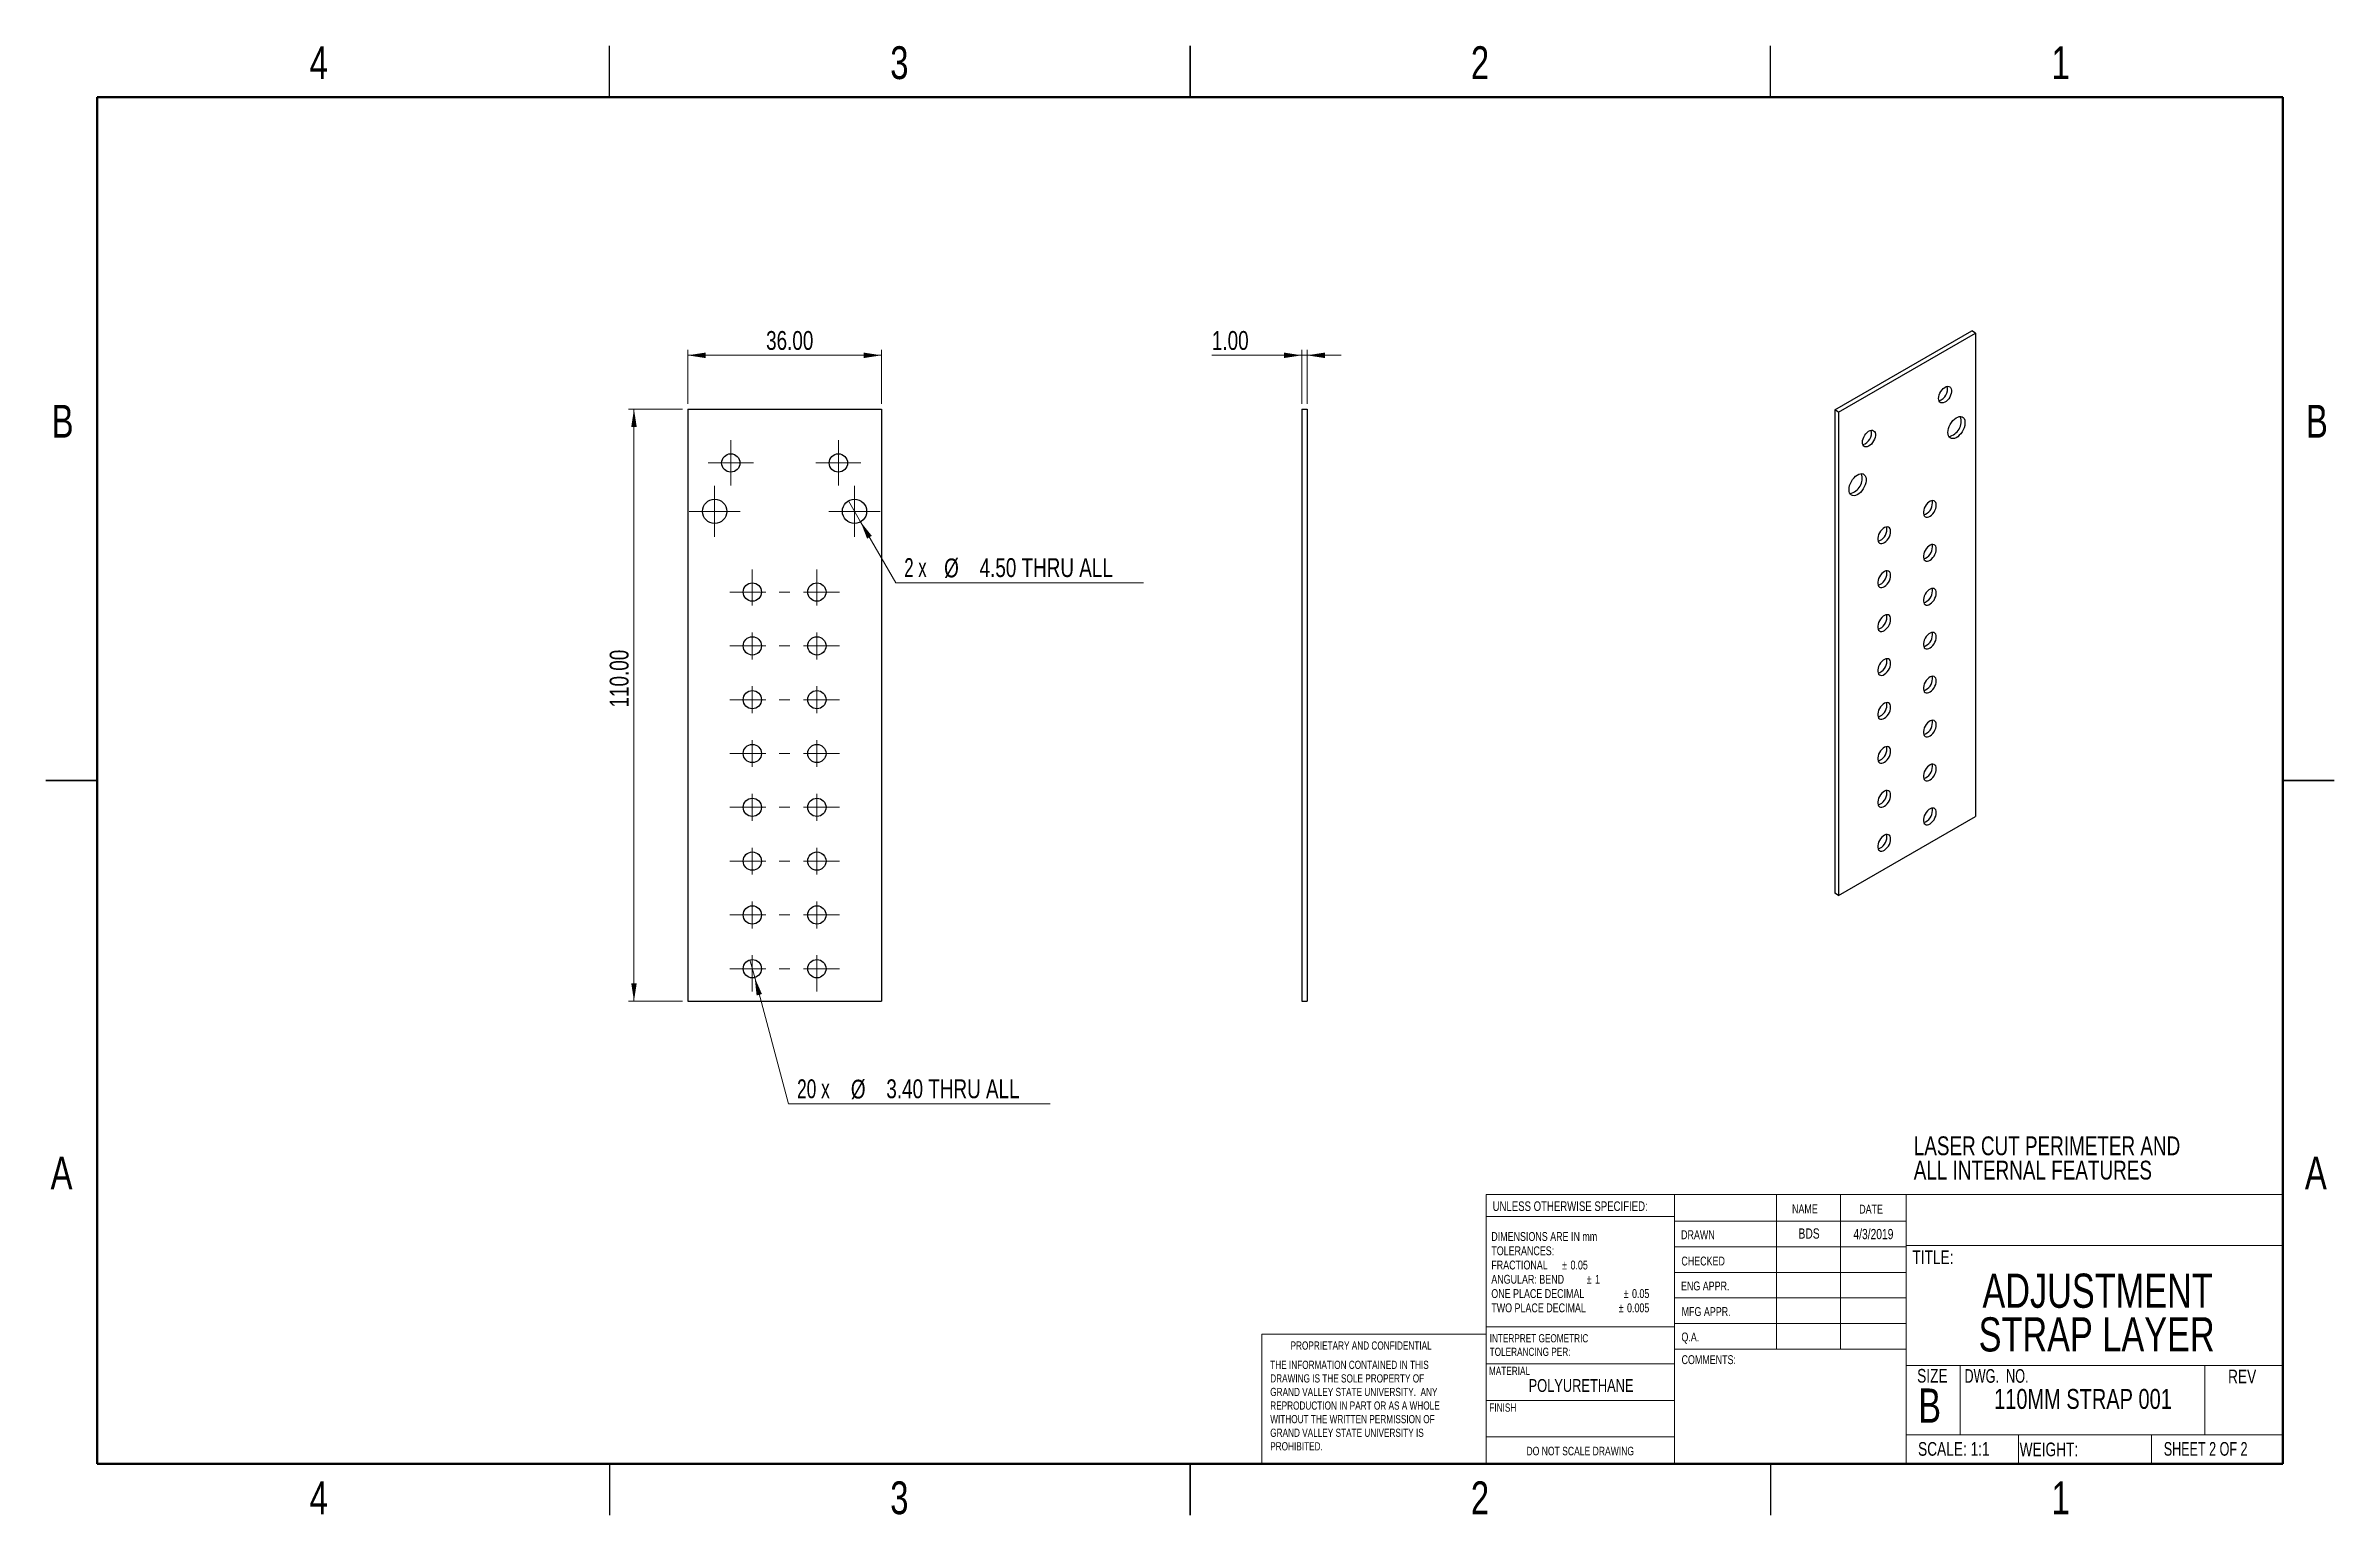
# Paper-space layout 'Sheet2' of a CAD drawing. Header units: millimetres. Extents: x 3 to 429, y 3 to 276.
import ezdxf

# ---------------------------------------------------------------- set-up
doc = ezdxf.new("R2010")
doc.units = ezdxf.units.MM
doc.linetypes.add('CENTERX2', pattern=[20.32, 12.7, -2.54, 2.54, -2.54])
doc.styles.add('SLDTEXTSTYLE0', font='TXT', dxfattribs={"width": 0.75})
doc.styles.add('SLDTEXTSTYLE1', font='TXT', dxfattribs={"width": 0.6875})
doc.styles.add('SLDTEXTSTYLE2', font='TXT', dxfattribs={"width": 0.694444})
doc.styles.add('SLDTEXTSTYLE3', font='TXT', dxfattribs={"width": 0.666667})
doc.dimstyles.new('SLDDIMSTYLE0', dxfattribs={"dimtxt": 3.5, "dimasz": 3.302, "dimexe": 0, "dimexo": 0.0625, "dimgap": 0.875, "dimtad": 1, "dimrnd": 1e-09, "dimzin": 4, "dimdsep": 46, "dimtxsty": 'SLDTEXTSTYLE0', "dimsah": 1, "dimcen": 0.09, "dimadec": 0, "dimazin": 1, "dimtfac": 1, "dimtofl": 0, "dimtmove": 0, "dimatfit": 3, "dimfxl": 1, "dimfrac": 2, "dimtolj": 1, "dimtzin": 12, "dimarcsym": 0})
doc.dimstyles.new('SLDDIMSTYLE1', dxfattribs={"dimtxt": 3.5, "dimasz": 3.302, "dimexe": 0, "dimexo": 0.0625, "dimgap": 0.875, "dimtad": 1, "dimrnd": 1e-09, "dimzin": 4, "dimdsep": 46, "dimtxsty": 'SLDTEXTSTYLE0', "dimsah": 1, "dimcen": 0.09, "dimadec": 0, "dimazin": 1, "dimtfac": 1, "dimtmove": 0, "dimatfit": 0, "dimfxl": 1, "dimfrac": 2, "dimtolj": 1, "dimtzin": 12, "dimarcsym": 0})
doc.dimstyles.new('SLDDIMSTYLE3', dxfattribs={"dimtxt": 3.5, "dimasz": 3.302, "dimexe": 0, "dimexo": 0.0625, "dimgap": 0.875, "dimtad": 0, "dimtih": 1, "dimtoh": 1, "dimrnd": 1e-09, "dimzin": 4, "dimdsep": 46, "dimtxsty": 'SLDTEXTSTYLE0', "dimblk1": 'NONE', "dimsah": 1, "dimcen": 0, "dimadec": 0, "dimazin": 1, "dimtfac": 1, "dimtmove": 0, "dimatfit": 3, "dimldrblk": 'NONE', "dimfxl": 1, "dimfrac": 2, "dimtolj": 1, "dimtzin": 12, "dimarcsym": 0})

# ---------------------------------------------------------------- blocks, each defined once
blk = doc.blocks.new('SW_NOTE_5')
at = {"color": 0, "linetype": 'Continuous', "lineweight": 0, "char_height": 3.5, "attachment_point": 1, "style": 'SLDTEXTSTYLE0'}
for s, insert in [('LASER CUT PERIMETER AND', (0, 4.51)), ('ALL INTERNAL FEATURES', (0, -0.01))]:
    blk.add_mtext(s, dxfattribs=dict(at, insert=insert))
blk = doc.blocks.new('SW_NOTE_6')
at = {"color": 0, "linetype": 'Continuous', "lineweight": 0, "char_height": 6.35, "attachment_point": 2, "style": 'SLDTEXTSTYLE0'}
for s, insert in [('ADJUSTMENT', (25.4, 8.19)), ('STRAP LAYER', (25.23, 0.07))]:
    blk.add_mtext(s, dxfattribs=dict(at, insert=insert))
blk = doc.blocks.new('SW_NOTE_7')
at = {"color": 0, "linetype": 'Continuous', "lineweight": 0, "char_height": 1.524, "attachment_point": 1, "style": 'SLDTEXTSTYLE0'}
for s, insert in [('INTERPRET GEOMETRIC', (0, 1.96)), ('TOLERANCING PER:', (0, -0.56))]:
    blk.add_mtext(s, dxfattribs=dict(at, insert=insert))
blk = doc.blocks.new('SW_NOTE_8')
at = {"color": 0, "linetype": 'Continuous', "lineweight": 0, "attachment_point": 1, "style": 'SLDTEXTSTYLE0'}
for s, insert, char_height in [('DIMENSIONS ARE IN mm', (0, 2.13), 1.651), ('TOLERANCES:', (0, -0.52), 1.651), ('FRACTIONAL', (0, -3.17), 1.651), ('%%p', (13.15, -3.17), 1.651), ('0.05', (14.72, -3.17), 1.651), ('ANGULAR: BEND', (0, -5.82), 1.651), ('ONE PLACE DECIMAL', (0, -8.48), 1.651), ('%%p', (17.71, -5.82), 1.651), ('1', (19.28, -5.82), 1.65), ('0.05', (26.16, -8.48), 1.651), ('TWO PLACE DECIMAL', (0, -11.13), 1.651), ('%%p', (23.66, -11.13), 1.651), ('%%p', (24.59, -8.48), 1.651), ('0.005', (25.23, -11.13), 1.651)]:
    blk.add_mtext(s, dxfattribs=dict(at, insert=insert, char_height=char_height))
blk = doc.blocks.new('SW_NOTE_9')
at = {"color": 0, "linetype": 'Continuous', "lineweight": 0, "char_height": 1.524, "attachment_point": 1, "style": 'SLDTEXTSTYLE0'}
for s, insert in [('THE INFORMATION CONTAINED IN THIS', (0, 1.96)), ('GRAND VALLEY STATE UNIVERSITY.  ANY', (0, -3.08)), ('DRAWING IS THE SOLE PROPERTY OF', (0, -0.56)), ('WITHOUT THE WRITTEN PERMISSION OF', (0, -8.13)), ('REPRODUCTION IN PART OR AS A WHOLE', (0, -5.61)), ('GRAND VALLEY STATE UNIVERSITY IS', (0, -10.66)), ('PROHIBITED.', (0, -13.18))]:
    blk.add_mtext(s, dxfattribs=dict(at, insert=insert))
blk = doc.blocks.new('_D_3')
at = {"color": 7, "linetype": 'Continuous', "lineweight": 18}
for p, q in [((134.09, 106.37), (134.97, 103.09)), ((134.97, 103.09), (141.26, 79.6)), ((141.26, 79.6), (189.89, 79.6))]:
    blk.add_line(p, q, dxfattribs=at)
blk.add_solid([(134.97, 103.09), (135.33, 99.77), (136.32, 100.03)], dxfattribs=at)
at = {"color": 7, "linetype": 'Continuous', "lineweight": 18, "char_height": 3.5, "attachment_point": 1}
for s, insert, style in [('20 x', (142.85, 84.17), 'SLDTEXTSTYLE1'), ('%%c', (152.85, 84.11), 'SLDTEXTSTYLE0'), ('3.40 THRU ALL', (159.44, 84.17), 'SLDTEXTSTYLE0')]:
    blk.add_mtext(s, dxfattribs=dict(at, insert=insert, style=style))
blk = doc.blocks.new('_NONE')
blk = doc.blocks.new('_D_4')
at = {"color": 7, "linetype": 'Continuous', "lineweight": 18}
for p, q in [((152.41, 191.68), (154.66, 187.78)), ((154.66, 187.78), (161.19, 176.46)), ((161.19, 176.46), (207.23, 176.46))]:
    blk.add_line(p, q, dxfattribs=at)
blk.add_solid([(154.66, 187.78), (155.87, 184.67), (156.75, 185.18)], dxfattribs=at)
at = {"color": 7, "linetype": 'Continuous', "lineweight": 18, "char_height": 3.5, "attachment_point": 1}
for s, insert, style in [('2 x', (162.78, 181.03), 'SLDTEXTSTYLE3'), ('%%c', (170.19, 180.97), 'SLDTEXTSTYLE0'), ('4.50 THRU ALL', (176.78, 181.03), 'SLDTEXTSTYLE0')]:
    blk.add_mtext(s, dxfattribs=dict(at, insert=insert, style=style))
blk = doc.blocks.new('_D_5')
at = {"color": 7, "linetype": 'Continuous', "lineweight": 18}
for p, q in [((121.53, 208.73), (111.53, 208.73)), ((112.53, 208.73), (112.53, 98.73)), ((121.53, 98.73), (111.53, 98.73))]:
    blk.add_line(p, q, dxfattribs=at)
for points in [[(112.53, 208.73), (112.02, 205.43), (113.04, 205.43)], [(112.53, 98.73), (113.04, 102.03), (112.02, 102.03)]]:
    blk.add_solid(points, dxfattribs=at)
at = {"color": 7, "linetype": 'Continuous', "lineweight": 18, "insert": (108.02, 153.28), "char_height": 3.5, "attachment_point": 1, "rotation": 90, "style": 'SLDTEXTSTYLE0'}
blk.add_mtext('110.00', dxfattribs=at)
blk = doc.blocks.new('_D_6')
at = {"color": 7, "linetype": 'Continuous', "lineweight": 18}
for p, q in [((122.53, 209.73), (122.53, 219.73)), ((122.53, 218.73), (158.53, 218.73)), ((158.53, 209.73), (158.53, 219.73))]:
    blk.add_line(p, q, dxfattribs=at)
for points in [[(122.53, 218.73), (125.83, 218.22), (125.83, 219.24)], [(158.53, 218.73), (155.23, 219.24), (155.23, 218.22)]]:
    blk.add_solid(points, dxfattribs=at)
at = {"color": 7, "linetype": 'Continuous', "lineweight": 18, "insert": (137.09, 223.24), "char_height": 3.5, "attachment_point": 1, "style": 'SLDTEXTSTYLE0'}
blk.add_mtext('36.00', dxfattribs=at)
blk = doc.blocks.new('SW_CENTERMARKSYMBOL_0')
at = {"color": 0, "linetype": 'Continuous', "lineweight": 0}
for p, q in [((-2.5, 0), (-4.2, 0)), ((0, 0), (-2.5, 0)), ((0, 2.5), (0, 4.2)), ((0, 0), (0, 2.5)), ((0, 0), (0, -2.5)), ((0, 0), (2.5, 0)), ((12, 0), (9.5, 0)), ((12, 2.5), (12, 4.2)), ((12, 0), (12, 2.5)), ((12, 0), (12, -2.5)), ((12, 0), (14.5, 0)), ((14.5, 0), (16.2, 0)), ((0, -10), (0, -7.5)), ((12, -10), (12, -7.5)), ((-2.5, -10), (-4.2, -10)), ((0, -10), (-2.5, -10)), ((0, -10), (0, -12.5)), ((0, -10), (2.5, -10)), ((12, -10), (9.5, -10)), ((12, -10), (12, -12.5)), ((12, -10), (14.5, -10)), ((14.5, -10), (16.2, -10)), ((-2.5, -20), (-4.2, -20)), ((0, -20), (-2.5, -20)), ((0, -20), (0, -17.5)), ((0, -20), (0, -22.5)), ((0, -20), (2.5, -20)), ((12, -20), (9.5, -20)), ((12, -20), (12, -17.5)), ((12, -20), (12, -22.5)), ((12, -20), (14.5, -20)), ((14.5, -20), (16.2, -20)), ((0, -30), (0, -27.5)), ((12, -30), (12, -27.5)), ((-2.5, -30), (-4.2, -30)), ((0, -30), (-2.5, -30)), ((0, -30), (0, -32.5)), ((0, -30), (2.5, -30)), ((12, -30), (9.5, -30)), ((12, -30), (12, -32.5)), ((12, -30), (14.5, -30)), ((14.5, -30), (16.2, -30)), ((0, -40), (0, -37.5)), ((12, -40), (12, -37.5)), ((-2.5, -40), (-4.2, -40)), ((0, -40), (-2.5, -40)), ((0, -40), (0, -42.5)), ((0, -40), (2.5, -40)), ((12, -40), (9.5, -40)), ((12, -40), (12, -42.5)), ((12, -40), (14.5, -40)), ((14.5, -40), (16.2, -40)), ((-2.5, -50), (-4.2, -50)), ((0, -50), (-2.5, -50)), ((0, -50), (0, -47.5)), ((0, -50), (0, -52.5)), ((0, -50), (2.5, -50)), ((12, -50), (9.5, -50)), ((12, -50), (12, -47.5)), ((12, -50), (12, -52.5)), ((12, -50), (14.5, -50)), ((14.5, -50), (16.2, -50)), ((0, -60), (0, -57.5)), ((12, -60), (12, -57.5)), ((-2.5, -60), (-4.2, -60)), ((0, -60), (-2.5, -60)), ((0, -60), (0, -62.5)), ((0, -60), (2.5, -60)), ((12, -60), (9.5, -60)), ((12, -60), (12, -62.5)), ((12, -60), (14.5, -60)), ((14.5, -60), (16.2, -60)), ((0, -70), (0, -67.5)), ((12, -70), (12, -67.5)), ((-2.5, -70), (-4.2, -70)), ((0, -70), (-2.5, -70)), ((0, -70), (0, -72.5)), ((0, -70), (2.5, -70)), ((12, -70), (9.5, -70)), ((12, -70), (12, -72.5)), ((12, -70), (14.5, -70)), ((14.5, -70), (16.2, -70)), ((0, -72.5), (0, -74.2)), ((12, -72.5), (12, -74.2))]:
    blk.add_line(p, q, dxfattribs=at)
at = {"color": 0, "linetype": 'CENTERX2', "lineweight": 0}
for p, q in [((5, 0), (7, 0)), ((5, -10), (7, -10)), ((5, -20), (7, -20)), ((5, -30), (7, -30)), ((5, -40), (7, -40)), ((5, -50), (7, -50)), ((5, -60), (7, -60)), ((5, -70), (7, -70))]:
    blk.add_line(p, q, dxfattribs=at)
blk = doc.blocks.new('SW_CENTERMARKSYMBOL_1')
at = {"color": 0, "linetype": 'Continuous', "lineweight": 0}
for p, q in [((-2.5, 0), (-4.2, 0)), ((0, 0), (-2.5, 0)), ((0, 2.5), (0, 4.2)), ((0, 0), (0, 2.5)), ((0, 0), (0, -2.5)), ((0, 0), (2.5, 0)), ((2.5, 0), (4.2, 0)), ((0, -2.5), (0, -4.2))]:
    blk.add_line(p, q, dxfattribs=at)
blk = doc.blocks.new('SW_CENTERMARKSYMBOL_2')
at = {"color": 0, "linetype": 'Continuous', "lineweight": 0}
for p, q in [((-2.5, 0), (-4.2, 0)), ((0, 0), (-2.5, 0)), ((0, 2.5), (0, 4.2)), ((0, 0), (0, 2.5)), ((0, 0), (0, -2.5)), ((0, 0), (2.5, 0)), ((2.5, 0), (4.2, 0)), ((0, -2.5), (0, -4.2))]:
    blk.add_line(p, q, dxfattribs=at)
blk = doc.blocks.new('SW_CENTERMARKSYMBOL_3')
at = {"color": 0, "linetype": 'Continuous', "lineweight": 0}
for p, q in [((0, 2.5), (0, 4.75)), ((-2.5, 0), (-4.75, 0)), ((0, 0), (-2.5, 0)), ((0, 0), (0, 2.5)), ((0, 0), (0, -2.5)), ((0, 0), (2.5, 0)), ((2.5, 0), (4.75, 0)), ((0, -2.5), (0, -4.75))]:
    blk.add_line(p, q, dxfattribs=at)
blk = doc.blocks.new('SW_CENTERMARKSYMBOL_4')
at = {"color": 0, "linetype": 'Continuous', "lineweight": 0}
for p, q in [((0, 2.5), (0, 4.75)), ((-2.5, 0), (-4.75, 0)), ((0, 0), (-2.5, 0)), ((0, 0), (0, 2.5)), ((0, 0), (0, -2.5)), ((0, 0), (2.5, 0)), ((2.5, 0), (4.75, 0)), ((0, -2.5), (0, -4.75))]:
    blk.add_line(p, q, dxfattribs=at)
blk = doc.blocks.new('_D_7')
at = {"color": 7, "linetype": 'Continuous', "lineweight": 18}
for p, q in [((236.67, 218.73), (219.97, 218.73)), ((236.67, 209.73), (236.67, 219.73)), ((236.67, 218.73), (237.67, 218.73)), ((237.67, 209.73), (237.67, 219.73)), ((237.67, 218.73), (244.02, 218.73))]:
    blk.add_line(p, q, dxfattribs=at)
for points in [[(236.67, 218.73), (233.36, 219.24), (233.36, 218.22)], [(237.67, 218.73), (240.97, 218.22), (240.97, 219.24)]]:
    blk.add_solid(points, dxfattribs=at)
at = {"color": 7, "linetype": 'Continuous', "lineweight": 18, "insert": (219.97, 223.24), "char_height": 3.5, "attachment_point": 1, "style": 'SLDTEXTSTYLE0'}
blk.add_mtext('1.00', dxfattribs=at)

psp = doc.layouts.new('Sheet2')

# ---------------------------------------------------------------- linework, layer by layer
at = {"color": 7, "linetype": 'Continuous', "lineweight": 25}
for p, q in [((107.95, 266.7), (107.95, 276.225)), ((215.9, 276.225), (215.9, 266.7)), ((215.9, 266.7), (215.9, 276.225)), ((323.85, 266.7), (323.85, 276.225)), ((335.765, 208.569), (361.221, 223.264)), ((336.472, 208.161), (361.928, 222.856)), ((361.928, 222.856), (361.221, 223.264)), ((361.928, 222.856), (361.928, 133.037)), ((122.53, 208.732), (122.53, 98.732)), ((122.53, 208.732), (158.53, 208.732)), ((158.53, 208.732), (158.53, 98.732)), ((236.666, 208.732), (236.666, 98.732)), ((236.666, 208.732), (237.666, 208.732)), ((237.666, 208.732), (237.666, 98.732)), ((336.472, 208.161), (335.765, 208.569)), ((335.765, 208.569), (335.765, 118.749)), ((336.472, 208.161), (336.472, 118.341)), ((3.175, 139.7), (12.7, 139.7)), ((12.7, 139.7), (3.175, 139.7)), ((428.625, 139.7), (419.1, 139.7)), ((419.1, 139.7), (428.625, 139.7)), ((336.472, 118.341), (361.928, 133.037)), ((336.472, 118.341), (335.765, 118.749)), ((122.53, 98.732), (158.53, 98.732)), ((236.666, 98.732), (237.666, 98.732)), ((107.95, 12.7), (107.95, 3.175)), ((215.9, 3.175), (215.9, 12.7)), ((215.9, 12.7), (215.9, 3.175)), ((323.85, 12.7), (323.85, 3.175))]:
    psp.add_line(p, q, dxfattribs=at)
at = {"color": 7, "linetype": 'Continuous', "lineweight": 50}
for p, q in [((12.7, 12.7), (12.7, 266.7)), ((12.7, 266.7), (419.1, 266.7)), ((419.1, 266.7), (419.1, 12.7)), ((419.1, 12.7), (12.7, 12.7))]:
    psp.add_line(p, q, dxfattribs=at)
at = {"color": 7, "linetype": 'Continuous', "lineweight": 18}
for p, q in [((270.974, 12.7), (270.974, 62.782)), ((270.974, 62.782), (419.1, 62.782)), ((305.948, 62.782), (305.948, 12.7)), ((324.96, 62.782), (324.96, 34.019)), ((336.861, 62.782), (336.861, 34.019)), ((349.029, 62.782), (349.029, 12.7)), ((305.948, 58.674), (270.974, 58.674)), ((305.948, 57.832), (349.029, 57.832)), ((305.948, 53.069), (349.029, 53.069)), ((349.029, 53.269), (419.1, 53.269)), ((305.948, 48.307), (349.029, 48.307)), ((349.029, 43.544), (305.948, 43.544)), ((349.029, 38.782), (305.948, 38.782)), ((229.239, 12.7), (229.239, 36.793)), ((270.974, 36.793), (229.239, 36.793)), ((270.974, 38.195), (306.063, 38.195)), ((270.974, 31.337), (306.063, 31.337)), ((349.029, 34.019), (306.063, 34.019)), ((349.029, 30.985), (419.1, 30.985)), ((359.075, 30.985), (359.075, 18.107)), ((404.573, 30.985), (404.573, 18.107)), ((270.974, 24.479), (305.948, 24.479)), ((270.974, 17.712), (305.948, 17.712)), ((349.029, 18.107), (419.1, 18.107)), ((369.936, 18.107), (369.936, 12.7)), ((394.623, 18.107), (394.623, 12.7))]:
    psp.add_line(p, q, dxfattribs=at)
at = {"color": 7, "linetype": 'Continuous', "lineweight": 25, "flags": 128}
for points in [[(355.069, 210.731), (355.097, 211.046), (355.18, 211.378), (355.314, 211.713), (355.493, 212.034), (355.708, 212.326), (355.949, 212.577), (356.206, 212.774), (356.465, 212.907), (356.716, 212.971), (356.945, 212.963), (357.144, 212.883), (357.301, 212.735), (357.41, 212.526), (357.466, 212.265), (357.466, 211.965), (357.41, 211.639), (357.301, 211.304), (357.144, 210.974), (356.945, 210.666), (356.716, 210.392), (356.465, 210.167), (356.206, 210.001), (355.949, 209.902), (355.708, 209.874), (355.493, 209.918), (355.314, 210.033), (355.18, 210.212), (355.097, 210.449), (355.069, 210.731)], [(340.927, 202.567), (340.955, 202.882), (341.038, 203.214), (341.172, 203.549), (341.35, 203.87), (341.566, 204.162), (341.807, 204.413), (342.064, 204.609), (342.323, 204.743), (342.574, 204.807), (342.803, 204.799), (343.001, 204.719), (343.159, 204.571), (343.268, 204.362), (343.324, 204.101), (343.324, 203.801), (343.268, 203.475), (343.159, 203.14), (343.001, 202.81), (342.803, 202.501), (342.574, 202.228), (342.323, 202.003), (342.064, 201.837), (341.807, 201.738), (341.566, 201.709), (341.35, 201.754), (341.172, 201.868), (341.038, 202.048), (340.955, 202.285), (340.927, 202.567)], [(356.801, 204.382), (356.83, 204.747), (356.915, 205.131), (357.054, 205.521), (357.241, 205.904), (357.469, 206.265), (357.731, 206.59), (358.017, 206.87), (358.316, 207.092), (358.619, 207.25), (358.912, 207.337), (359.188, 207.351), (359.434, 207.291), (359.643, 207.158), (359.806, 206.959), (359.919, 206.7), (359.976, 206.39), (359.976, 206.04), (359.919, 205.664), (359.806, 205.275), (359.643, 204.887), (359.434, 204.514), (359.188, 204.169), (358.912, 203.865), (358.619, 203.613), (358.316, 203.422), (358.017, 203.299), (357.731, 203.248), (357.469, 203.271), (357.241, 203.368), (357.054, 203.535), (356.915, 203.765), (356.83, 204.051), (356.801, 204.382)], [(338.416, 193.769), (338.445, 194.133), (338.53, 194.518), (338.669, 194.908), (338.856, 195.291), (339.084, 195.651), (339.346, 195.977), (339.632, 196.256), (339.932, 196.479), (340.234, 196.637), (340.528, 196.724), (340.803, 196.738), (341.049, 196.677), (341.258, 196.545), (341.421, 196.346), (341.534, 196.086), (341.591, 195.776), (341.591, 195.427), (341.534, 195.051), (341.421, 194.662), (341.258, 194.274), (341.049, 193.9), (340.803, 193.556), (340.528, 193.252), (340.234, 193), (339.932, 192.809), (339.632, 192.686), (339.346, 192.635), (339.084, 192.658), (338.856, 192.755), (338.669, 192.922), (338.53, 193.152), (338.445, 193.438), (338.416, 193.769)], [(354.644, 190.889), (354.616, 191.171), (354.533, 191.408), (354.399, 191.588), (354.221, 191.702), (354.005, 191.747), (353.764, 191.718), (353.507, 191.619), (353.248, 191.453), (352.997, 191.228), (352.768, 190.955), (352.57, 190.646), (352.412, 190.316), (352.303, 189.981), (352.247, 189.655), (352.247, 189.355), (352.303, 189.094), (352.412, 188.885), (352.57, 188.737), (352.768, 188.657), (352.997, 188.649), (353.248, 188.713), (353.507, 188.847), (353.764, 189.043), (354.005, 189.294), (354.221, 189.587), (354.399, 189.908), (354.533, 190.242), (354.616, 190.575), (354.644, 190.889)], [(353.937, 191.297), (353.909, 191.58), (353.862, 191.738)], [(346.159, 185.991), (346.131, 186.273), (346.048, 186.509), (345.914, 186.689), (345.735, 186.804), (345.52, 186.848), (345.279, 186.82), (345.022, 186.72), (344.763, 186.554), (344.512, 186.329), (344.282, 186.056), (344.084, 185.748), (343.927, 185.418), (343.818, 185.082), (343.762, 184.757), (343.762, 184.457), (343.818, 184.196), (343.927, 183.987), (344.084, 183.838), (344.282, 183.758), (344.512, 183.75), (344.763, 183.815), (345.022, 183.948), (345.279, 184.145), (345.52, 184.395), (345.735, 184.688), (345.914, 185.009), (346.048, 185.344), (346.131, 185.676), (346.159, 185.991)], [(345.452, 186.399), (345.424, 186.681), (345.376, 186.84)], [(354.644, 182.724), (354.616, 183.006), (354.533, 183.242), (354.399, 183.422), (354.221, 183.537), (354.005, 183.581), (353.764, 183.553), (353.507, 183.453), (353.248, 183.287), (352.997, 183.062), (352.768, 182.789), (352.57, 182.481), (352.412, 182.151), (352.303, 181.815), (352.247, 181.49), (352.247, 181.19), (352.303, 180.929), (352.412, 180.72), (352.57, 180.571), (352.768, 180.491), (352.997, 180.483), (353.248, 180.548), (353.507, 180.681), (353.764, 180.878), (354.005, 181.128), (354.221, 181.421), (354.399, 181.742), (354.533, 182.077), (354.616, 182.409), (354.644, 182.724)], [(353.937, 183.132), (353.909, 183.414), (353.862, 183.573)], [(346.159, 177.825), (346.131, 178.108), (346.048, 178.344), (345.914, 178.524), (345.735, 178.639), (345.52, 178.683), (345.279, 178.655), (345.022, 178.555), (344.763, 178.389), (344.512, 178.164), (344.282, 177.891), (344.084, 177.582), (343.927, 177.252), (343.818, 176.917), (343.762, 176.592), (343.762, 176.291), (343.818, 176.031), (343.927, 175.821), (344.084, 175.673), (344.282, 175.593), (344.512, 175.585), (344.763, 175.649), (345.022, 175.783), (345.279, 175.98), (345.52, 176.23), (345.735, 176.523), (345.914, 176.844), (346.048, 177.178), (346.131, 177.511), (346.159, 177.825)], [(345.452, 178.234), (345.424, 178.516), (345.376, 178.674)], [(354.644, 174.558), (354.616, 174.841), (354.533, 175.077), (354.399, 175.257), (354.221, 175.372), (354.005, 175.416), (353.764, 175.388), (353.507, 175.288), (353.248, 175.122), (352.997, 174.897), (352.768, 174.624), (352.57, 174.315), (352.412, 173.985), (352.303, 173.65), (352.247, 173.325), (352.247, 173.024), (352.303, 172.764), (352.412, 172.554), (352.57, 172.406), (352.768, 172.326), (352.997, 172.318), (353.248, 172.382), (353.507, 172.516), (353.764, 172.713), (354.005, 172.963), (354.221, 173.256), (354.399, 173.577), (354.533, 173.911), (354.616, 174.244), (354.644, 174.558)], [(353.937, 174.967), (353.909, 175.249), (353.862, 175.407)], [(346.159, 169.66), (346.131, 169.942), (346.048, 170.179), (345.914, 170.358), (345.735, 170.473), (345.52, 170.517), (345.279, 170.489), (345.022, 170.39), (344.763, 170.224), (344.512, 169.999), (344.282, 169.725), (344.084, 169.417), (343.927, 169.087), (343.818, 168.752), (343.762, 168.426), (343.762, 168.126), (343.818, 167.865), (343.927, 167.656), (344.084, 167.508), (344.282, 167.428), (344.512, 167.42), (344.763, 167.484), (345.022, 167.617), (345.279, 167.814), (345.52, 168.065), (345.735, 168.357), (345.914, 168.678), (346.048, 169.013), (346.131, 169.345), (346.159, 169.66)], [(345.452, 170.068), (345.424, 170.35), (345.376, 170.509)], [(354.644, 166.393), (354.616, 166.675), (354.533, 166.912), (354.399, 167.092), (354.221, 167.206), (354.005, 167.25), (353.764, 167.222), (353.507, 167.123), (353.248, 166.957), (352.997, 166.732), (352.768, 166.459), (352.57, 166.15), (352.412, 165.82), (352.303, 165.485), (352.247, 165.159), (352.247, 164.859), (352.303, 164.598), (352.412, 164.389), (352.57, 164.241), (352.768, 164.161), (352.997, 164.153), (353.248, 164.217), (353.507, 164.35), (353.764, 164.547), (354.005, 164.798), (354.221, 165.09), (354.399, 165.411), (354.533, 165.746), (354.616, 166.078), (354.644, 166.393)], [(353.937, 166.801), (353.909, 167.083), (353.862, 167.242)], [(346.159, 161.495), (346.131, 161.777), (346.048, 162.013), (345.914, 162.193), (345.735, 162.308), (345.52, 162.352), (345.279, 162.324), (345.022, 162.224), (344.763, 162.058), (344.512, 161.833), (344.282, 161.56), (344.084, 161.251), (343.927, 160.922), (343.818, 160.586), (343.762, 160.261), (343.762, 159.961), (343.818, 159.7), (343.927, 159.49), (344.084, 159.342), (344.282, 159.262), (344.512, 159.254), (344.763, 159.318), (345.022, 159.452), (345.279, 159.649), (345.52, 159.899), (345.735, 160.192), (345.914, 160.513), (346.048, 160.848), (346.131, 161.18), (346.159, 161.495)], [(345.452, 161.903), (345.424, 162.185), (345.376, 162.344)], [(354.644, 158.228), (354.616, 158.51), (354.533, 158.746), (354.399, 158.926), (354.221, 159.041), (354.005, 159.085), (353.764, 159.057), (353.507, 158.957), (353.248, 158.791), (352.997, 158.566), (352.768, 158.293), (352.57, 157.984), (352.412, 157.655), (352.303, 157.319), (352.247, 156.994), (352.247, 156.694), (352.303, 156.433), (352.412, 156.223), (352.57, 156.075), (352.768, 155.995), (352.997, 155.987), (353.248, 156.051), (353.507, 156.185), (353.764, 156.382), (354.005, 156.632), (354.221, 156.925), (354.399, 157.246), (354.533, 157.581), (354.616, 157.913), (354.644, 158.228)], [(353.937, 158.636), (353.909, 158.918), (353.862, 159.077)], [(346.159, 153.329), (346.131, 153.611), (346.048, 153.848), (345.914, 154.028), (345.735, 154.142), (345.52, 154.187), (345.279, 154.158), (345.022, 154.059), (344.763, 153.893), (344.512, 153.668), (344.282, 153.395), (344.084, 153.086), (343.927, 152.756), (343.818, 152.421), (343.762, 152.095), (343.762, 151.795), (343.818, 151.534), (343.927, 151.325), (344.084, 151.177), (344.282, 151.097), (344.512, 151.089), (344.763, 151.153), (345.022, 151.287), (345.279, 151.483), (345.52, 151.734), (345.735, 152.026), (345.914, 152.348), (346.048, 152.682), (346.131, 153.014), (346.159, 153.329)], [(345.452, 153.737), (345.424, 154.019), (345.376, 154.178)], [(354.644, 150.062), (354.616, 150.344), (354.533, 150.581), (354.399, 150.761), (354.221, 150.875), (354.005, 150.92), (353.764, 150.891), (353.507, 150.792), (353.248, 150.626), (352.997, 150.401), (352.768, 150.128), (352.57, 149.819), (352.412, 149.489), (352.303, 149.154), (352.247, 148.828), (352.247, 148.528), (352.303, 148.267), (352.412, 148.058), (352.57, 147.91), (352.768, 147.83), (352.997, 147.822), (353.248, 147.886), (353.507, 148.02), (353.764, 148.216), (354.005, 148.467), (354.221, 148.759), (354.399, 149.081), (354.533, 149.415), (354.616, 149.748), (354.644, 150.062)], [(353.937, 150.47), (353.909, 150.753), (353.862, 150.911)], [(346.159, 145.164), (346.131, 145.446), (346.048, 145.682), (345.914, 145.862), (345.735, 145.977), (345.52, 146.021), (345.279, 145.993), (345.022, 145.893), (344.763, 145.727), (344.512, 145.502), (344.282, 145.229), (344.084, 144.921), (343.927, 144.591), (343.818, 144.255), (343.762, 143.93), (343.762, 143.63), (343.818, 143.369), (343.927, 143.159), (344.084, 143.011), (344.282, 142.931), (344.512, 142.923), (344.763, 142.988), (345.022, 143.121), (345.279, 143.318), (345.52, 143.568), (345.735, 143.861), (345.914, 144.182), (346.048, 144.517), (346.131, 144.849), (346.159, 145.164)], [(345.452, 145.572), (345.424, 145.854), (345.376, 146.013)], [(354.644, 141.897), (354.616, 142.179), (354.533, 142.415), (354.399, 142.595), (354.221, 142.71), (354.005, 142.754), (353.764, 142.726), (353.507, 142.626), (353.248, 142.46), (352.997, 142.235), (352.768, 141.962), (352.57, 141.654), (352.412, 141.324), (352.303, 140.988), (352.247, 140.663), (352.247, 140.363), (352.303, 140.102), (352.412, 139.893), (352.57, 139.744), (352.768, 139.664), (352.997, 139.656), (353.248, 139.721), (353.507, 139.854), (353.764, 140.051), (354.005, 140.301), (354.221, 140.594), (354.399, 140.915), (354.533, 141.25), (354.616, 141.582), (354.644, 141.897)], [(353.937, 142.305), (353.909, 142.587), (353.862, 142.746)], [(346.159, 136.998), (346.131, 137.28), (346.048, 137.517), (345.914, 137.697), (345.735, 137.812), (345.52, 137.856), (345.279, 137.828), (345.022, 137.728), (344.763, 137.562), (344.512, 137.337), (344.282, 137.064), (344.084, 136.755), (343.927, 136.425), (343.818, 136.09), (343.762, 135.765), (343.762, 135.464), (343.818, 135.203), (343.927, 134.994), (344.084, 134.846), (344.282, 134.766), (344.512, 134.758), (344.763, 134.822), (345.022, 134.956), (345.279, 135.152), (345.52, 135.403), (345.735, 135.696), (345.914, 136.017), (346.048, 136.351), (346.131, 136.684), (346.159, 136.998)], [(345.452, 137.406), (345.424, 137.689), (345.376, 137.847)], [(354.644, 133.731), (354.616, 134.014), (354.533, 134.25), (354.399, 134.43), (354.221, 134.545), (354.005, 134.589), (353.764, 134.561), (353.507, 134.461), (353.248, 134.295), (352.997, 134.07), (352.768, 133.797), (352.57, 133.488), (352.412, 133.158), (352.303, 132.823), (352.247, 132.498), (352.247, 132.197), (352.303, 131.937), (352.412, 131.727), (352.57, 131.579), (352.768, 131.499), (352.997, 131.491), (353.248, 131.555), (353.507, 131.689), (353.764, 131.886), (354.005, 132.136), (354.221, 132.429), (354.399, 132.75), (354.533, 133.084), (354.616, 133.417), (354.644, 133.731)], [(353.937, 134.14), (353.909, 134.422), (353.862, 134.58)], [(346.159, 128.833), (346.131, 129.115), (346.048, 129.352), (345.914, 129.531), (345.735, 129.646), (345.52, 129.69), (345.279, 129.662), (345.022, 129.563), (344.763, 129.396), (344.512, 129.172), (344.282, 128.898), (344.084, 128.59), (343.927, 128.26), (343.818, 127.925), (343.762, 127.599), (343.762, 127.299), (343.818, 127.038), (343.927, 126.829), (344.084, 126.681), (344.282, 126.601), (344.512, 126.593), (344.763, 126.657), (345.022, 126.79), (345.279, 126.987), (345.52, 127.238), (345.735, 127.53), (345.914, 127.851), (346.048, 128.186), (346.131, 128.518), (346.159, 128.833)], [(345.452, 129.241), (345.424, 129.523), (345.376, 129.682)]]:
    psp.add_lwpolyline(points, dxfattribs=at)
at = {"color": 7, "linetype": 'Continuous', "lineweight": 25}
for centre, radius in [((130.53, 198.732), 1.7), ((150.53, 198.732), 1.7), ((127.53, 189.732), 2.25), ((153.53, 189.732), 2.25), ((134.53, 174.732), 1.7), ((146.53, 174.732), 1.7), ((134.53, 164.732), 1.7), ((146.53, 164.732), 1.7), ((134.53, 154.732), 1.7), ((146.53, 154.732), 1.7), ((134.53, 144.732), 1.7), ((146.53, 144.732), 1.7), ((134.53, 134.732), 1.7), ((146.53, 134.732), 1.7), ((134.53, 124.732), 1.7), ((146.53, 124.732), 1.7), ((134.53, 114.732), 1.7), ((146.53, 114.732), 1.7), ((134.53, 104.732), 1.7), ((146.53, 104.732), 1.7)]:
    psp.add_circle(centre, radius, dxfattribs=at)
for centre, radius, start, end in [((354.476, 212.461), 2.271, 287.10951, 12.89586), ((340.334, 204.297), 2.271, 287.10949, 12.8959), ((356.416, 206.441), 2.841, 281.25471, 18.75067), ((338.031, 195.828), 2.841, 281.2547, 18.75067), ((351.557, 191.317), 2.38, 288.59088, 359.5359), ((343.072, 186.418), 2.38, 288.59088, 359.53591), ((351.557, 183.151), 2.38, 288.59106, 359.5358), ((343.072, 178.253), 2.38, 288.59105, 359.5358), ((351.557, 174.986), 2.38, 288.59088, 359.5359), ((343.072, 170.087), 2.38, 288.59088, 359.53591), ((351.557, 166.82), 2.38, 288.59085, 359.53586), ((343.072, 161.922), 2.38, 288.59084, 359.53587), ((351.557, 158.655), 2.38, 288.5912, 359.53566), ((343.072, 153.757), 2.38, 288.5912, 359.53566), ((351.557, 150.49), 2.38, 288.59091, 359.53594), ((343.072, 145.591), 2.38, 288.59091, 359.53595), ((351.557, 142.324), 2.38, 288.59084, 359.53602), ((343.072, 137.426), 2.38, 288.59084, 359.53602), ((351.557, 134.159), 2.38, 288.5912, 359.53566), ((343.072, 129.26), 2.38, 288.5912, 359.53566)]:
    psp.add_arc(centre, radius, start, end, dxfattribs=at)

# ---------------------------------------------------------------- block references
at = {"color": 7, "linetype": 'Continuous', "lineweight": 0}
for name, p in [('SW_CENTERMARKSYMBOL_1', (130.53, 198.732)), ('SW_CENTERMARKSYMBOL_2', (150.53, 198.732)), ('SW_CENTERMARKSYMBOL_3', (127.53, 189.732)), ('SW_CENTERMARKSYMBOL_4', (153.53, 189.732)), ('SW_CENTERMARKSYMBOL_0', (134.53, 174.732)), ('SW_NOTE_5', (350.455, 69.063)), ('SW_NOTE_8', (271.917, 53.666)), ('SW_NOTE_6', (359.227, 39.886)), ('SW_NOTE_7', (271.609, 34.864)), ('SW_NOTE_9', (230.817, 29.925))]:
    psp.add_blockref(name, p, dxfattribs=at)

# ---------------------------------------------------------------- texts
for s, insert, char_height, attachment_point, style in [('4', (53.914, 276.164), 6.096, 2, 'SLDTEXTSTYLE0'), ('3', (161.864, 276.164), 6.096, 2, 'SLDTEXTSTYLE0'), ('2', (269.814, 276.164), 6.096, 2, 'SLDTEXTSTYLE0'), ('1', (377.764, 276.164), 6.096, 2, 'SLDTEXTSTYLE0'), ('B', (6.303, 209.526), 6.096, 2, 'SLDTEXTSTYLE0'), ('B', (425.403, 209.526), 6.096, 2, 'SLDTEXTSTYLE0'), ('A', (6.107, 69.826), 6.096, 2, 'SLDTEXTSTYLE0'), ('A', (425.207, 69.826), 6.096, 2, 'SLDTEXTSTYLE0'), ('UNLESS OTHERWISE SPECIFIED:', (272.158, 61.499), 1.778, 1, 'SLDTEXTSTYLE0'), ('NAME', (327.824, 60.923), 1.651, 1, 'SLDTEXTSTYLE0'), ('DATE', (340.315, 60.879), 1.651, 1, 'SLDTEXTSTYLE0'), ('DRAWN', (307.197, 56.123), 1.651, 1, 'SLDTEXTSTYLE0'), ('BDS', (330.994, 56.478), 1.905, 2, 'SLDTEXTSTYLE0'), ('4/3/2019', (342.955, 56.377), 1.905, 2, 'SLDTEXTSTYLE0'), ('CHECKED', (307.251, 51.237), 1.651, 1, 'SLDTEXTSTYLE0'), ('TITLE:', (350.193, 52.393), 2.54, 1, 'SLDTEXTSTYLE0'), ('ENG APPR.', (307.177, 46.601), 1.651, 1, 'SLDTEXTSTYLE0'), ('MFG APPR.', (307.303, 41.845), 1.651, 1, 'SLDTEXTSTYLE0'), ('PROPRIETARY AND CONFIDENTIAL', (234.592, 35.47), 1.524, 1, 'SLDTEXTSTYLE0'), ('Q.A.', (307.262, 37.123), 1.651, 1, 'SLDTEXTSTYLE0'), ('MATERIAL', (271.48, 30.753), 1.524, 1, 'SLDTEXTSTYLE0'), ('COMMENTS:', (307.284, 32.909), 1.651, 1, 'SLDTEXTSTYLE0'), ('SIZE', (351.08, 30.358), 2.54, 1, 'SLDTEXTSTYLE0'), ('DWG.  NO.', (359.881, 30.323), 2.54, 1, 'SLDTEXTSTYLE2'), ('REV', (408.885, 30.223), 2.54, 1, 'SLDTEXTSTYLE0'), ('POLYURETHANE', (288.602, 28.471), 2.38125, 2, 'SLDTEXTSTYLE0'), ('B', (351.28, 26.724), 6.35, 1, 'SLDTEXTSTYLE0'), ('110MM STRAP 001', (381.917, 26.637), 3.70417, 2, 'SLDTEXTSTYLE0'), ('FINISH', (271.55, 23.938), 1.524, 1, 'SLDTEXTSTYLE0'), ('DO NOT SCALE DRAWING', (288.454, 15.895), 1.5875, 2, 'SLDTEXTSTYLE0'), ('SCALE: 1:1', (351.249, 16.765), 2.54, 1, 'SLDTEXTSTYLE0'), ('WEIGHT:', (370.14, 16.678), 2.54, 1, 'SLDTEXTSTYLE0'), ('SHEET 2 OF 2', (396.931, 16.773), 2.54, 1, 'SLDTEXTSTYLE1'), ('4', (53.914, 9.464), 6.096, 2, 'SLDTEXTSTYLE0'), ('3', (161.864, 9.464), 6.096, 2, 'SLDTEXTSTYLE0'), ('2', (269.814, 9.464), 6.096, 2, 'SLDTEXTSTYLE0'), ('1', (377.764, 9.464), 6.096, 2, 'SLDTEXTSTYLE0')]:
    psp.add_mtext(s, dxfattribs=dict(at, insert=insert, char_height=char_height, attachment_point=attachment_point, style=style))

# ---------------------------------------------------------------- dimensions: what is measured, and where the dimension line sits
at = {"color": 7, "linetype": 'Continuous', "lineweight": 18}
for base, p1, p2, dimstyle, picture, middle in [((158.53, 218.732), (122.53, 208.732), (158.53, 208.732), 'SLDDIMSTYLE0', '_D_6', (142.907, 218.732)), ((237.666, 218.732), (236.666, 208.732), (237.666, 208.732), 'SLDDIMSTYLE1', '_D_7', (224.497, 218.732))]:
    dim = psp.add_linear_dim(base=base, p1=p1, p2=p2, dimstyle=dimstyle, dxfattribs=at)
    dim.commit()
    dim.dimension.update_dxf_attribs({"geometry": picture, "text_midpoint": middle, "dimtype": 160})
dim = psp.add_linear_dim(base=(112.53, 98.732), p1=(122.53, 208.732), p2=(122.53, 98.732), angle=90, dimstyle='SLDDIMSTYLE0', dxfattribs=at)
dim.commit()
dim.dimension.update_dxf_attribs({"geometry": '_D_5', "text_midpoint": (112.53, 160.396), "dimtype": 160})
for p1, p2, text, picture, middle in [((152.405, 191.681), (154.655, 187.784), '2 x <> THRU ALL\\P', '_D_4', (185.005, 179.266)), ((134.09, 106.374), (134.97, 103.09), '20 x <> THRU ALL\\P', '_D_3', (166.369, 82.407))]:
    dim = psp.add_diameter_dim_2p(p1=p1, p2=p2, text=text, dimstyle='SLDDIMSTYLE3', dxfattribs=at)
    dim.commit()
    dim.dimension.update_dxf_attribs({"geometry": picture, "text_midpoint": middle, "dimtype": 163})

doc.saveas('drawing.dxf')
